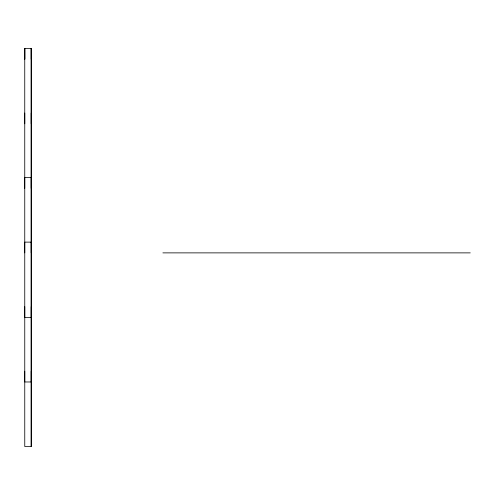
<?xml version="1.0" encoding="UTF-8"?>
<svg xmlns="http://www.w3.org/2000/svg" width="495" height="495" viewBox="0 0 495 495"><rect width="100%" height="100%" fill="white"/><g stroke="black" fill="none" stroke-linecap="round" stroke-linejoin="round"><path stroke-width="0.74" d="M24.769 371.219L24.762 381.973L31.216 381.973L31.21 48.479M24.775 306.671L24.769 317.425L31.21 317.425M24.756 252.877L24.756 242.123L31.21 242.123M24.75 188.329L24.75 177.575L31.21 177.575L31.204 188.329M24.775 123.781L24.762 113.027M31.228 59.239L31.235 48.479L24.75 48.479L24.762 446.521L31.216 446.521L31.228 48.479M31.216 446.521L31.216 371.219M31.222 317.425L31.228 306.671M31.216 252.877L31.21 242.123M31.216 123.781L31.216 113.027M162.886 252.877L470.25 252.877M24.775 48.479L24.775 59.239L24.756 48.479"/></g></svg>
